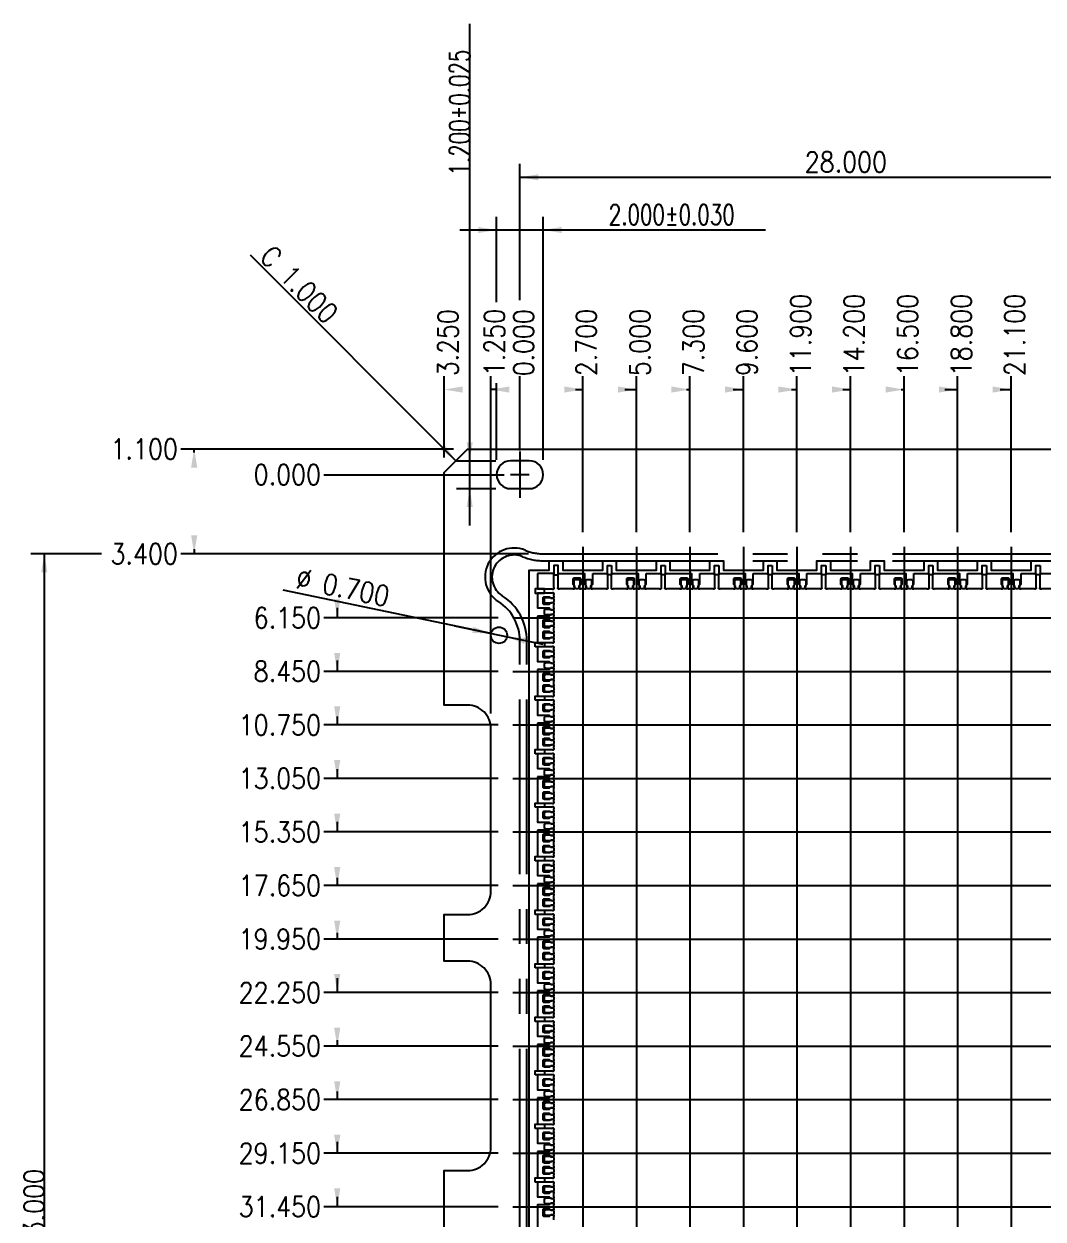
# Model space of a CAD drawing. Header units: millimetres. Extents: x 333 to 425, y 98 to 205.
# Drawn here: x 333.2 to 376.9, y 150.8 to 202.1 of the extents above; entities that cross this region are included whole.
import ezdxf

# ---------------------------------------------------------------- set-up
doc = ezdxf.new("R2010")
doc.units = ezdxf.units.MM
doc.linetypes.add('CENTER', pattern=[12, 7.5, -1.5, 1.5, -1.5])
doc.linetypes.add('PHANTOM', pattern=[15, 7.5, -1.5, 1.5, -1.5, 1.5, -1.5])
doc.layers.add('2', color=7, linetype='Continuous')
doc.layers.add('2D', color=4, linetype='Continuous')
doc.styles.get("Standard").update_dxf_attribs({"font": 'ROMANS', "bigfont": 'EXTFONT2'})

msp = doc.modelspace()

# ---------------------------------------------------------------- linework, layer by layer
at = {"layer": '2', "linetype": 'Continuous'}
for points in [[(351.212, 142.858), (351.212, 152.858), (352.212, 152.858, 0.414214), (353.212, 153.858), (353.212, 160.858, 0.414214), (352.212, 161.858), (351.212, 161.858), (351.212, 163.858), (352.212, 163.858, 0.414214), (353.212, 164.858), (353.212, 171.858, 0.414214), (352.212, 172.858), (351.212, 172.858), (351.212, 182.858), (352.212, 183.858), (415.115, 183.858)], [(355.922, 150.743), (355.922, 150.872, 0.671801), (355.887, 150.958), (355.787, 150.958), (355.712, 150.883), (355.512, 150.883, -0.414214), (355.462, 150.933), (355.462, 151.183, -0.414214), (355.512, 151.233), (355.712, 151.233), (355.787, 151.158), (355.887, 151.158, 0.671801), (355.922, 151.243), (355.922, 151.372, 0.671801), (355.887, 151.458), (355.787, 151.458), (355.712, 151.383), (355.512, 151.383), (355.212, 151.383), (355.212, 150.248)]]:
    msp.add_lwpolyline(points, format="xyb", dxfattribs=at)
for points in [[(355.212, 178.508), (355.212, 177.848), (355.851, 177.848, 1.010051), (355.922, 177.918), (355.922, 178.508)], [(357.237, 178.258), (357.237, 178.058), (357.312, 177.983), (357.312, 177.883, -0.671801), (357.226, 177.848), (357.097, 177.848, -0.671801), (357.012, 177.883), (357.012, 177.983), (357.087, 178.058), (357.087, 178.258, 0.414214), (357.037, 178.308), (356.787, 178.308, 0.414214), (356.737, 178.258), (356.737, 178.058), (356.812, 177.983), (356.812, 177.883, -0.671801), (356.726, 177.848), (356.172, 177.848, -1.010051), (356.102, 177.918), (356.102, 178.508), (357.237, 178.508)], [(357.587, 178.508), (358.222, 178.508), (358.222, 177.918, -1.010051), (358.151, 177.848), (357.597, 177.848, -0.671801), (357.512, 177.883), (357.512, 177.983), (357.587, 178.058), (357.587, 178.258)], [(359.537, 178.258), (359.537, 178.058), (359.612, 177.983), (359.612, 177.883, -0.671801), (359.526, 177.848), (359.397, 177.848, -0.671801), (359.312, 177.883), (359.312, 177.983), (359.387, 178.058), (359.387, 178.258, 0.414214), (359.337, 178.308), (359.087, 178.308, 0.414214), (359.037, 178.258), (359.037, 178.058), (359.112, 177.983), (359.112, 177.883, -0.671801), (359.026, 177.848), (358.472, 177.848, -1.010051), (358.402, 177.918), (358.402, 178.508), (359.537, 178.508)], [(359.887, 178.508), (360.522, 178.508), (360.522, 177.918, -1.010051), (360.451, 177.848), (359.897, 177.848, -0.671801), (359.812, 177.883), (359.812, 177.983), (359.887, 178.058), (359.887, 178.258)], [(361.837, 178.258), (361.837, 178.058), (361.912, 177.983), (361.912, 177.883, -0.671801), (361.826, 177.848), (361.697, 177.848, -0.671801), (361.612, 177.883), (361.612, 177.983), (361.687, 178.058), (361.687, 178.258, 0.414214), (361.637, 178.308), (361.387, 178.308, 0.414214), (361.337, 178.258), (361.337, 178.058), (361.412, 177.983), (361.412, 177.883, -0.671801), (361.326, 177.848), (360.772, 177.848, -1.010051), (360.702, 177.918), (360.702, 178.508), (361.837, 178.508)], [(362.187, 178.508), (362.822, 178.508), (362.822, 177.918, -1.010051), (362.751, 177.848), (362.197, 177.848, -0.671801), (362.112, 177.883), (362.112, 177.983), (362.187, 178.058), (362.187, 178.258)], [(364.137, 178.258), (364.137, 178.058), (364.212, 177.983), (364.212, 177.883, -0.671801), (364.126, 177.848), (363.997, 177.848, -0.671801), (363.912, 177.883), (363.912, 177.983), (363.987, 178.058), (363.987, 178.258, 0.414214), (363.937, 178.308), (363.687, 178.308, 0.414214), (363.637, 178.258), (363.637, 178.058), (363.712, 177.983), (363.712, 177.883, -0.671801), (363.626, 177.848), (363.072, 177.848, -1.010051), (363.002, 177.918), (363.002, 178.508), (364.137, 178.508)], [(364.487, 178.508), (365.122, 178.508), (365.122, 177.918, -1.010051), (365.051, 177.848), (364.497, 177.848, -0.671801), (364.412, 177.883), (364.412, 177.983), (364.487, 178.058), (364.487, 178.258)], [(366.437, 178.258), (366.437, 178.058), (366.512, 177.983), (366.512, 177.883, -0.671801), (366.426, 177.848), (366.297, 177.848, -0.671801), (366.212, 177.883), (366.212, 177.983), (366.287, 178.058), (366.287, 178.258, 0.414214), (366.237, 178.308), (365.987, 178.308, 0.414214), (365.937, 178.258), (365.937, 178.058), (366.012, 177.983), (366.012, 177.883, -0.671801), (365.926, 177.848), (365.372, 177.848, -1.010051), (365.302, 177.918), (365.302, 178.508), (366.437, 178.508)], [(366.787, 178.508), (367.422, 178.508), (367.422, 177.918, -1.010051), (367.351, 177.848), (366.797, 177.848, -0.671801), (366.712, 177.883), (366.712, 177.983), (366.787, 178.058), (366.787, 178.258)], [(368.737, 178.258), (368.737, 178.058), (368.812, 177.983), (368.812, 177.883, -0.671801), (368.726, 177.848), (368.597, 177.848, -0.671801), (368.512, 177.883), (368.512, 177.983), (368.587, 178.058), (368.587, 178.258, 0.414214), (368.537, 178.308), (368.287, 178.308, 0.414214), (368.237, 178.258), (368.237, 178.058), (368.312, 177.983), (368.312, 177.883, -0.671801), (368.226, 177.848), (367.672, 177.848, -1.010051), (367.602, 177.918), (367.602, 178.508), (368.737, 178.508)], [(369.087, 178.508), (369.722, 178.508), (369.722, 177.918, -1.010051), (369.651, 177.848), (369.097, 177.848, -0.671801), (369.012, 177.883), (369.012, 177.983), (369.087, 178.058), (369.087, 178.258)], [(371.037, 178.258), (371.037, 178.058), (371.112, 177.983), (371.112, 177.883, -0.671801), (371.026, 177.848), (370.897, 177.848, -0.671801), (370.812, 177.883), (370.812, 177.983), (370.887, 178.058), (370.887, 178.258, 0.414214), (370.837, 178.308), (370.587, 178.308, 0.414214), (370.537, 178.258), (370.537, 178.058), (370.612, 177.983), (370.612, 177.883, -0.671801), (370.526, 177.848), (369.972, 177.848, -1.010051), (369.902, 177.918), (369.902, 178.508), (371.037, 178.508)], [(371.387, 178.508), (372.022, 178.508), (372.022, 177.918, -1.010051), (371.951, 177.848), (371.397, 177.848, -0.671801), (371.312, 177.883), (371.312, 177.983), (371.387, 178.058), (371.387, 178.258)], [(373.337, 178.258), (373.337, 178.058), (373.412, 177.983), (373.412, 177.883, -0.671801), (373.326, 177.848), (373.197, 177.848, -0.671801), (373.112, 177.883), (373.112, 177.983), (373.187, 178.058), (373.187, 178.258, 0.414214), (373.137, 178.308), (372.887, 178.308, 0.414214), (372.837, 178.258), (372.837, 178.058), (372.912, 177.983), (372.912, 177.883, -0.671801), (372.826, 177.848), (372.272, 177.848, -1.010051), (372.202, 177.918), (372.202, 178.508), (373.337, 178.508)], [(373.687, 178.508), (374.322, 178.508), (374.322, 177.918, -1.010051), (374.251, 177.848), (373.697, 177.848, -0.671801), (373.612, 177.883), (373.612, 177.983), (373.687, 178.058), (373.687, 178.258)], [(375.637, 178.258), (375.637, 178.058), (375.712, 177.983), (375.712, 177.883, -0.671801), (375.626, 177.848), (375.497, 177.848, -0.671801), (375.412, 177.883), (375.412, 177.983), (375.487, 178.058), (375.487, 178.258, 0.414214), (375.437, 178.308), (375.187, 178.308, 0.414214), (375.137, 178.258), (375.137, 178.058), (375.212, 177.983), (375.212, 177.883, -0.671801), (375.126, 177.848), (374.572, 177.848, -1.010051), (374.502, 177.918), (374.502, 178.508), (375.637, 178.508)], [(375.987, 178.508), (376.622, 178.508), (376.622, 177.918, -1.010051), (376.551, 177.848), (375.997, 177.848, -0.671801), (375.912, 177.883), (375.912, 177.983), (375.987, 178.058), (375.987, 178.258)], [(377.937, 178.258), (377.937, 178.058), (378.012, 177.983), (378.012, 177.883, -0.671801), (377.926, 177.848), (377.797, 177.848, -0.671801), (377.712, 177.883), (377.712, 177.983), (377.787, 178.058), (377.787, 178.258, 0.414214), (377.737, 178.308), (377.487, 178.308, 0.414214), (377.437, 178.258), (377.437, 178.058), (377.512, 177.983), (377.512, 177.883, -0.671801), (377.426, 177.848), (376.872, 177.848, -1.010051), (376.802, 177.918), (376.802, 178.508), (377.937, 178.508)], [(355.512, 177.033), (355.712, 177.033), (355.787, 176.958), (355.887, 176.958, 0.671801), (355.922, 177.043), (355.922, 177.172, 0.671801), (355.887, 177.258), (355.787, 177.258), (355.712, 177.183), (355.512, 177.183, -0.414214), (355.462, 177.233), (355.462, 177.458, -0.414214), (355.512, 177.508), (355.737, 177.508), (355.787, 177.458), (355.887, 177.458, 0.671801), (355.922, 177.543), (355.922, 177.597, 1.010051), (355.851, 177.668), (355.212, 177.668), (355.212, 177.033)], [(355.212, 176.683), (355.212, 175.548), (355.851, 175.548, 1.010051), (355.922, 175.618), (355.922, 175.672, 0.671801), (355.887, 175.758), (355.787, 175.758), (355.737, 175.708), (355.512, 175.708, -0.414214), (355.462, 175.758), (355.462, 175.983, -0.414214), (355.512, 176.033), (355.712, 176.033), (355.787, 175.958), (355.887, 175.958, 0.671801), (355.922, 176.043), (355.922, 176.172, 0.671801), (355.887, 176.258), (355.787, 176.258), (355.712, 176.183), (355.512, 176.183, -0.414214), (355.462, 176.233), (355.462, 176.483, -0.414214), (355.512, 176.533), (355.712, 176.533), (355.787, 176.458), (355.887, 176.458, 0.671801), (355.922, 176.543), (355.922, 176.672, 0.671801), (355.887, 176.758), (355.787, 176.758), (355.712, 176.683), (355.512, 176.683)], [(355.512, 174.733), (355.712, 174.733), (355.787, 174.658), (355.887, 174.658, 0.671801), (355.922, 174.743), (355.922, 174.872, 0.671801), (355.887, 174.958), (355.787, 174.958), (355.712, 174.883), (355.512, 174.883, -0.414214), (355.462, 174.933), (355.462, 175.158, -0.414214), (355.512, 175.208), (355.737, 175.208), (355.787, 175.158), (355.887, 175.158, 0.671801), (355.922, 175.243), (355.922, 175.297, 1.010051), (355.851, 175.368), (355.212, 175.368), (355.212, 174.733)], [(355.212, 174.383), (355.212, 173.248), (355.851, 173.248, 1.010051), (355.922, 173.318), (355.922, 173.372, 0.671801), (355.887, 173.458), (355.787, 173.458), (355.737, 173.408), (355.512, 173.408, -0.414214), (355.462, 173.458), (355.462, 173.683, -0.414214), (355.512, 173.733), (355.712, 173.733), (355.787, 173.658), (355.887, 173.658, 0.671801), (355.922, 173.743), (355.922, 173.872, 0.671801), (355.887, 173.958), (355.787, 173.958), (355.712, 173.883), (355.512, 173.883, -0.414214), (355.462, 173.933), (355.462, 174.183, -0.414214), (355.512, 174.233), (355.712, 174.233), (355.787, 174.158), (355.887, 174.158, 0.671801), (355.922, 174.243), (355.922, 174.372, 0.671801), (355.887, 174.458), (355.787, 174.458), (355.712, 174.383), (355.512, 174.383)], [(355.512, 172.433), (355.712, 172.433), (355.787, 172.358), (355.887, 172.358, 0.671801), (355.922, 172.443), (355.922, 172.572, 0.671801), (355.887, 172.658), (355.787, 172.658), (355.712, 172.583), (355.512, 172.583, -0.414214), (355.462, 172.633), (355.462, 172.858, -0.414214), (355.512, 172.908), (355.737, 172.908), (355.787, 172.858), (355.887, 172.858, 0.671801), (355.922, 172.943), (355.922, 172.997, 1.010051), (355.851, 173.068), (355.212, 173.068), (355.212, 172.433)], [(355.212, 172.083), (355.212, 170.948), (355.851, 170.948, 1.010051), (355.922, 171.018), (355.922, 171.072, 0.671801), (355.887, 171.158), (355.787, 171.158), (355.737, 171.108), (355.512, 171.108, -0.414214), (355.462, 171.158), (355.462, 171.383, -0.414214), (355.512, 171.433), (355.712, 171.433), (355.787, 171.358), (355.887, 171.358, 0.671801), (355.922, 171.443), (355.922, 171.572, 0.671801), (355.887, 171.658), (355.787, 171.658), (355.712, 171.583), (355.512, 171.583, -0.414214), (355.462, 171.633), (355.462, 171.883, -0.414214), (355.512, 171.933), (355.712, 171.933), (355.787, 171.858), (355.887, 171.858, 0.671801), (355.922, 171.943), (355.922, 172.072, 0.671801), (355.887, 172.158), (355.787, 172.158), (355.712, 172.083), (355.512, 172.083)], [(355.512, 170.133), (355.712, 170.133), (355.787, 170.058), (355.887, 170.058, 0.671801), (355.922, 170.143), (355.922, 170.272, 0.671801), (355.887, 170.358), (355.787, 170.358), (355.712, 170.283), (355.512, 170.283, -0.414214), (355.462, 170.333), (355.462, 170.558, -0.414214), (355.512, 170.608), (355.737, 170.608), (355.787, 170.558), (355.887, 170.558, 0.671801), (355.922, 170.643), (355.922, 170.697, 1.010051), (355.851, 170.768), (355.212, 170.768), (355.212, 170.133)], [(355.212, 169.783), (355.212, 168.648), (355.851, 168.648, 1.010051), (355.922, 168.718), (355.922, 168.772, 0.671801), (355.887, 168.858), (355.787, 168.858), (355.737, 168.808), (355.512, 168.808, -0.414214), (355.462, 168.858), (355.462, 169.083, -0.414214), (355.512, 169.133), (355.712, 169.133), (355.787, 169.058), (355.887, 169.058, 0.671801), (355.922, 169.143), (355.922, 169.272, 0.671801), (355.887, 169.358), (355.787, 169.358), (355.712, 169.283), (355.512, 169.283, -0.414214), (355.462, 169.333), (355.462, 169.583, -0.414214), (355.512, 169.633), (355.712, 169.633), (355.787, 169.558), (355.887, 169.558, 0.671801), (355.922, 169.643), (355.922, 169.772, 0.671801), (355.887, 169.858), (355.787, 169.858), (355.712, 169.783), (355.512, 169.783)], [(355.512, 167.833), (355.712, 167.833), (355.787, 167.758), (355.887, 167.758, 0.671801), (355.922, 167.843), (355.922, 167.972, 0.671801), (355.887, 168.058), (355.787, 168.058), (355.712, 167.983), (355.512, 167.983, -0.414214), (355.462, 168.033), (355.462, 168.258, -0.414214), (355.512, 168.308), (355.737, 168.308), (355.787, 168.258), (355.887, 168.258, 0.671801), (355.922, 168.343), (355.922, 168.397, 1.010051), (355.851, 168.468), (355.212, 168.468), (355.212, 167.833)], [(355.212, 167.483), (355.212, 166.348), (355.851, 166.348, 1.010051), (355.922, 166.418), (355.922, 166.472, 0.671801), (355.887, 166.558), (355.787, 166.558), (355.737, 166.508), (355.512, 166.508, -0.414214), (355.462, 166.558), (355.462, 166.783, -0.414214), (355.512, 166.833), (355.712, 166.833), (355.787, 166.758), (355.887, 166.758, 0.671801), (355.922, 166.843), (355.922, 166.972, 0.671801), (355.887, 167.058), (355.787, 167.058), (355.712, 166.983), (355.512, 166.983, -0.414214), (355.462, 167.033), (355.462, 167.283, -0.414214), (355.512, 167.333), (355.712, 167.333), (355.787, 167.258), (355.887, 167.258, 0.671801), (355.922, 167.343), (355.922, 167.472, 0.671801), (355.887, 167.558), (355.787, 167.558), (355.712, 167.483), (355.512, 167.483)], [(355.512, 165.533), (355.712, 165.533), (355.787, 165.458), (355.887, 165.458, 0.671801), (355.922, 165.543), (355.922, 165.672, 0.671801), (355.887, 165.758), (355.787, 165.758), (355.712, 165.683), (355.512, 165.683, -0.414214), (355.462, 165.733), (355.462, 165.958, -0.414214), (355.512, 166.008), (355.737, 166.008), (355.787, 165.958), (355.887, 165.958, 0.671801), (355.922, 166.043), (355.922, 166.097, 1.010051), (355.851, 166.168), (355.212, 166.168), (355.212, 165.533)], [(355.212, 165.183), (355.212, 164.048), (355.851, 164.048, 1.010051), (355.922, 164.118), (355.922, 164.172, 0.671801), (355.887, 164.258), (355.787, 164.258), (355.737, 164.208), (355.512, 164.208, -0.414214), (355.462, 164.258), (355.462, 164.483, -0.414214), (355.512, 164.533), (355.712, 164.533), (355.787, 164.458), (355.887, 164.458, 0.671801), (355.922, 164.543), (355.922, 164.672, 0.671801), (355.887, 164.758), (355.787, 164.758), (355.712, 164.683), (355.512, 164.683, -0.414214), (355.462, 164.733), (355.462, 164.983, -0.414214), (355.512, 165.033), (355.712, 165.033), (355.787, 164.958), (355.887, 164.958, 0.671801), (355.922, 165.043), (355.922, 165.172, 0.671801), (355.887, 165.258), (355.787, 165.258), (355.712, 165.183), (355.512, 165.183)], [(355.512, 163.233), (355.712, 163.233), (355.787, 163.158), (355.887, 163.158, 0.671801), (355.922, 163.243), (355.922, 163.372, 0.671801), (355.887, 163.458), (355.787, 163.458), (355.712, 163.383), (355.512, 163.383, -0.414214), (355.462, 163.433), (355.462, 163.658, -0.414214), (355.512, 163.708), (355.737, 163.708), (355.787, 163.658), (355.887, 163.658, 0.671801), (355.922, 163.743), (355.922, 163.797, 1.010051), (355.851, 163.868), (355.212, 163.868), (355.212, 163.233)], [(355.212, 162.883), (355.212, 161.748), (355.851, 161.748, 1.010051), (355.922, 161.818), (355.922, 161.872, 0.671801), (355.887, 161.958), (355.787, 161.958), (355.737, 161.908), (355.512, 161.908, -0.414214), (355.462, 161.958), (355.462, 162.183, -0.414214), (355.512, 162.233), (355.712, 162.233), (355.787, 162.158), (355.887, 162.158, 0.671801), (355.922, 162.243), (355.922, 162.372, 0.671801), (355.887, 162.458), (355.787, 162.458), (355.712, 162.383), (355.512, 162.383, -0.414214), (355.462, 162.433), (355.462, 162.683, -0.414214), (355.512, 162.733), (355.712, 162.733), (355.787, 162.658), (355.887, 162.658, 0.671801), (355.922, 162.743), (355.922, 162.872, 0.671801), (355.887, 162.958), (355.787, 162.958), (355.712, 162.883), (355.512, 162.883)], [(355.512, 160.933), (355.712, 160.933), (355.787, 160.858), (355.887, 160.858, 0.671801), (355.922, 160.943), (355.922, 161.072, 0.671801), (355.887, 161.158), (355.787, 161.158), (355.712, 161.083), (355.512, 161.083, -0.414214), (355.462, 161.133), (355.462, 161.358, -0.414214), (355.512, 161.408), (355.737, 161.408), (355.787, 161.358), (355.887, 161.358, 0.671801), (355.922, 161.443), (355.922, 161.497, 1.010051), (355.851, 161.568), (355.212, 161.568), (355.212, 160.933)], [(355.212, 160.583), (355.212, 159.448), (355.851, 159.448, 1.010051), (355.922, 159.518), (355.922, 159.572, 0.671801), (355.887, 159.658), (355.787, 159.658), (355.737, 159.608), (355.512, 159.608, -0.414214), (355.462, 159.658), (355.462, 159.883, -0.414214), (355.512, 159.933), (355.712, 159.933), (355.787, 159.858), (355.887, 159.858, 0.671801), (355.922, 159.943), (355.922, 160.072, 0.671801), (355.887, 160.158), (355.787, 160.158), (355.712, 160.083), (355.512, 160.083, -0.414214), (355.462, 160.133), (355.462, 160.383, -0.414214), (355.512, 160.433), (355.712, 160.433), (355.787, 160.358), (355.887, 160.358, 0.671801), (355.922, 160.443), (355.922, 160.572, 0.671801), (355.887, 160.658), (355.787, 160.658), (355.712, 160.583), (355.512, 160.583)], [(355.512, 158.633), (355.712, 158.633), (355.787, 158.558), (355.887, 158.558, 0.671801), (355.922, 158.643), (355.922, 158.772, 0.671801), (355.887, 158.858), (355.787, 158.858), (355.712, 158.783), (355.512, 158.783, -0.414214), (355.462, 158.833), (355.462, 159.058, -0.414214), (355.512, 159.108), (355.737, 159.108), (355.787, 159.058), (355.887, 159.058, 0.671801), (355.922, 159.143), (355.922, 159.197, 1.010051), (355.851, 159.268), (355.212, 159.268), (355.212, 158.633)], [(355.212, 158.283), (355.212, 157.148), (355.851, 157.148, 1.010051), (355.922, 157.218), (355.922, 157.272, 0.671801), (355.887, 157.358), (355.787, 157.358), (355.737, 157.308), (355.512, 157.308, -0.414214), (355.462, 157.358), (355.462, 157.583, -0.414214), (355.512, 157.633), (355.712, 157.633), (355.787, 157.558), (355.887, 157.558, 0.671801), (355.922, 157.643), (355.922, 157.772, 0.671801), (355.887, 157.858), (355.787, 157.858), (355.712, 157.783), (355.512, 157.783, -0.414214), (355.462, 157.833), (355.462, 158.083, -0.414214), (355.512, 158.133), (355.712, 158.133), (355.787, 158.058), (355.887, 158.058, 0.671801), (355.922, 158.143), (355.922, 158.272, 0.671801), (355.887, 158.358), (355.787, 158.358), (355.712, 158.283), (355.512, 158.283)], [(355.512, 156.333), (355.712, 156.333), (355.787, 156.258), (355.887, 156.258, 0.671801), (355.922, 156.343), (355.922, 156.472, 0.671801), (355.887, 156.558), (355.787, 156.558), (355.712, 156.483), (355.512, 156.483, -0.414214), (355.462, 156.533), (355.462, 156.758, -0.414214), (355.512, 156.808), (355.737, 156.808), (355.787, 156.758), (355.887, 156.758, 0.671801), (355.922, 156.843), (355.922, 156.897, 1.010051), (355.851, 156.968), (355.212, 156.968), (355.212, 156.333)], [(355.212, 155.983), (355.212, 154.848), (355.851, 154.848, 1.010051), (355.922, 154.918), (355.922, 154.972, 0.671801), (355.887, 155.058), (355.787, 155.058), (355.737, 155.008), (355.512, 155.008, -0.414214), (355.462, 155.058), (355.462, 155.283, -0.414214), (355.512, 155.333), (355.712, 155.333), (355.787, 155.258), (355.887, 155.258, 0.671801), (355.922, 155.343), (355.922, 155.472, 0.671801), (355.887, 155.558), (355.787, 155.558), (355.712, 155.483), (355.512, 155.483, -0.414214), (355.462, 155.533), (355.462, 155.783, -0.414214), (355.512, 155.833), (355.712, 155.833), (355.787, 155.758), (355.887, 155.758, 0.671801), (355.922, 155.843), (355.922, 155.972, 0.671801), (355.887, 156.058), (355.787, 156.058), (355.712, 155.983), (355.512, 155.983)], [(355.512, 154.033), (355.712, 154.033), (355.787, 153.958), (355.887, 153.958, 0.671801), (355.922, 154.043), (355.922, 154.172, 0.671801), (355.887, 154.258), (355.787, 154.258), (355.712, 154.183), (355.512, 154.183, -0.414214), (355.462, 154.233), (355.462, 154.458, -0.414214), (355.512, 154.508), (355.737, 154.508), (355.787, 154.458), (355.887, 154.458, 0.671801), (355.922, 154.543), (355.922, 154.597, 1.010051), (355.851, 154.668), (355.212, 154.668), (355.212, 154.033)], [(355.212, 153.683), (355.212, 152.548), (355.851, 152.548, 1.010051), (355.922, 152.618), (355.922, 152.672, 0.671801), (355.887, 152.758), (355.787, 152.758), (355.737, 152.708), (355.512, 152.708, -0.414214), (355.462, 152.758), (355.462, 152.983, -0.414214), (355.512, 153.033), (355.712, 153.033), (355.787, 152.958), (355.887, 152.958, 0.671801), (355.922, 153.043), (355.922, 153.172, 0.671801), (355.887, 153.258), (355.787, 153.258), (355.712, 153.183), (355.512, 153.183, -0.414214), (355.462, 153.233), (355.462, 153.483, -0.414214), (355.512, 153.533), (355.712, 153.533), (355.787, 153.458), (355.887, 153.458, 0.671801), (355.922, 153.543), (355.922, 153.672, 0.671801), (355.887, 153.758), (355.787, 153.758), (355.712, 153.683), (355.512, 153.683)], [(355.512, 151.733), (355.712, 151.733), (355.787, 151.658), (355.887, 151.658, 0.671801), (355.922, 151.743), (355.922, 151.872, 0.671801), (355.887, 151.958), (355.787, 151.958), (355.712, 151.883), (355.512, 151.883, -0.414214), (355.462, 151.933), (355.462, 152.158, -0.414214), (355.512, 152.208), (355.737, 152.208), (355.787, 152.158), (355.887, 152.158, 0.671801), (355.922, 152.243), (355.922, 152.297, 1.010051), (355.851, 152.368), (355.212, 152.368), (355.212, 151.733)]]:
    msp.add_lwpolyline(points, format="xyb", close=True, dxfattribs=at)
msp.add_circle((353.562, 175.858), 0.35, dxfattribs=at)
at = {"layer": '2D', "color": 7, "linetype": 'Continuous'}
for p, q in [((352.304, 183.358), (352.304, 202.125)), ((354.462, 190.261), (354.462, 196.107)), ((354.462, 195.536), (382.462, 195.536)), ((353.462, 190.173), (353.462, 193.842)), ((355.462, 183.393), (355.462, 193.842)), ((351.874, 193.271), (357.049, 193.271)), ((355.462, 193.271), (365.009, 193.271)), ((351.712, 183.358), (342.885, 192.184)), ((351.212, 183.493), (351.212, 186.988)), ((353.212, 172.493), (353.212, 186.988)), ((354.462, 183.793), (354.462, 186.988)), ((357.162, 180.293), (357.162, 186.988)), ((359.462, 180.293), (359.462, 186.988)), ((361.762, 180.293), (361.762, 186.988)), ((364.062, 180.293), (364.062, 186.988)), ((366.362, 180.293), (366.362, 186.988)), ((368.662, 180.293), (368.662, 186.988)), ((370.962, 180.293), (370.962, 186.988)), ((373.262, 180.293), (373.262, 186.988)), ((375.562, 180.293), (375.562, 186.988)), ((351.217, 186.416), (351.212, 186.416)), ((353.441, 186.416), (353.212, 186.416)), ((353.462, 183.393), (353.462, 186.696)), ((354.462, 183.793), (354.462, 186.696)), ((354.462, 186.416), (354.462, 186.416)), ((356.848, 186.416), (357.162, 186.416)), ((358.967, 186.416), (359.462, 186.416)), ((361.61, 186.416), (361.762, 186.416)), ((363.617, 186.416), (364.062, 186.416)), ((366.127, 186.416), (366.362, 186.416)), ((368.335, 186.416), (368.662, 186.416)), ((370.844, 186.416), (370.962, 186.416)), ((372.718, 186.416), (373.262, 186.416)), ((375.093, 186.416), (375.562, 186.416)), ((352.304, 180.57), (352.304, 184.945)), ((351.609, 183.858), (339.896, 183.858)), ((340.468, 183.714), (340.468, 183.858)), ((354.862, 183.358), (354.062, 183.358)), ((346.613, 182.758), (346.613, 182.758)), ((354.062, 182.158), (354.862, 182.158)), ((336.48, 179.358), (333.457, 179.358)), ((334.029, 179.358), (334.029, 116.358)), ((354.827, 179.358), (339.896, 179.358)), ((354.827, 179.358), (340.063, 179.358)), ((340.468, 179.551), (340.468, 179.358)), ((353.219, 175.929), (344.293, 177.793)), ((346.613, 177.032), (346.613, 176.608)), ((353.527, 176.608), (346.041, 176.608)), ((355.458, 175.462), (351.665, 176.254)), ((346.613, 174.774), (346.613, 174.308)), ((353.527, 174.308), (346.041, 174.308)), ((346.613, 172.365), (346.613, 172.008)), ((353.527, 172.008), (346.041, 172.008)), ((346.613, 170.106), (346.613, 169.708)), ((353.527, 169.708), (346.041, 169.708)), ((353.527, 167.408), (346.041, 167.408)), ((346.613, 167.848), (346.613, 167.408)), ((346.613, 165.439), (346.613, 165.108)), ((353.527, 165.108), (346.041, 165.108)), ((353.527, 162.808), (346.041, 162.808)), ((346.613, 163.08), (346.613, 162.808)), ((346.613, 161.123), (346.613, 160.508)), ((353.527, 160.508), (346.041, 160.508)), ((353.527, 158.208), (346.041, 158.208)), ((346.613, 158.463), (346.613, 158.208)), ((346.613, 156.255), (346.613, 155.908)), ((353.527, 155.908), (346.041, 155.908)), ((346.613, 154.097), (346.613, 153.608)), ((353.527, 153.608), (346.041, 153.608)), ((346.613, 151.738), (346.613, 151.308)), ((353.527, 151.308), (346.041, 151.308))]:
    msp.add_line(p, q, dxfattribs=at)
at = {"layer": '2D', "color": 7}
for p, q in [((351.733, 183.358), (353.427, 183.358)), ((346.041, 182.758), (353.783, 182.758)), ((351.733, 182.158), (353.427, 182.158))]:
    msp.add_line(p, q, dxfattribs=at)
at = {"layer": '2D', "linetype": 'CENTER'}
msp.add_line((354.462, 183.758), (354.462, 181.758), dxfattribs=at)
at = {"layer": '2D'}
for p, q in [((354.862, 182.758), (354.062, 182.758)), ((357.162, 179.658), (357.162, 116.058)), ((359.462, 179.658), (359.462, 116.058)), ((361.762, 179.658), (361.762, 116.058)), ((364.062, 179.658), (364.062, 116.058)), ((366.362, 179.658), (366.362, 116.058)), ((368.662, 179.658), (368.662, 116.058)), ((370.962, 179.658), (370.962, 116.058)), ((373.262, 179.658), (373.262, 116.058)), ((375.562, 179.658), (375.562, 116.058)), ((354.162, 176.608), (410.762, 176.608)), ((354.162, 174.308), (410.762, 174.308)), ((354.162, 172.008), (410.762, 172.008)), ((354.162, 169.708), (410.762, 169.708)), ((354.162, 167.408), (410.762, 167.408)), ((354.162, 165.108), (410.762, 165.108)), ((354.162, 162.808), (410.762, 162.808)), ((354.162, 160.508), (410.762, 160.508)), ((354.162, 158.208), (410.762, 158.208)), ((354.162, 155.908), (410.762, 155.908)), ((354.162, 153.608), (410.762, 153.608)), ((354.162, 151.308), (410.762, 151.308))]:
    msp.add_line(p, q, dxfattribs=at)
at = {"layer": '2D', "color": 3, "linetype": 'PHANTOM'}
for points in [[(354.462, 145.119, 0.255924), (353.538, 146.804, -0.547723), (353.538, 148.911, 0.255924), (354.462, 150.596), (354.462, 175.619, 0.255924), (353.538, 177.304, -0.916659), (354.692, 179.511, 0.09902), (355.462, 179.358), (409.462, 179.358, 0.09902), (410.231, 179.511, -0.916659), (411.385, 177.304, 0.255924), (410.462, 175.619), (410.462, 150.596, 0.255924), (411.385, 148.911, -0.547723), (411.385, 146.804, 0.255924), (410.462, 145.119), (410.462, 120.096, 0.255924), (411.385, 118.411, -0.916659), (410.231, 116.204, 0.09902), (409.462, 116.358), (355.462, 116.358, 0.09902), (354.692, 116.204, -0.916659), (353.538, 118.411, 0.255924), (354.462, 120.096)], [(354.762, 145.119, 0.255924), (353.7, 147.057, -0.547723), (353.7, 148.658, 0.255924), (354.762, 150.596), (354.762, 175.619, 0.255924), (353.7, 177.557, -0.916659), (354.577, 179.235, 0.09902), (355.462, 179.058), (409.462, 179.058, 0.09902), (410.346, 179.235, -0.916659), (411.223, 177.557, 0.255924), (410.162, 175.619), (410.162, 150.596, 0.255924), (411.223, 148.658, -0.547723), (411.223, 147.057, 0.255924), (410.162, 145.119), (410.162, 120.096, 0.255924), (411.223, 118.158, -0.916659), (410.346, 116.481, 0.09902), (409.462, 116.658), (355.462, 116.658, 0.09902), (354.577, 116.481, -0.916659), (353.7, 118.158, 0.255924), (354.762, 120.096)]]:
    msp.add_lwpolyline(points, format="xyb", close=True, dxfattribs=at)
at = {"layer": '2D', "linetype": 'Continuous'}
msp.add_lwpolyline([(354.862, 150.158), (354.862, 152.458), (354.862, 154.758), (354.862, 157.058), (354.862, 159.358), (354.862, 161.658), (354.862, 163.958), (354.862, 166.258), (354.862, 168.558), (354.862, 170.858), (354.862, 173.158), (354.862, 175.458), (354.862, 177.758), (354.862, 178.658), (355.722, 178.658), (355.722, 179.058), (356.012, 179.058), (356.302, 179.058), (356.302, 178.658), (358.022, 178.658), (358.022, 179.058), (358.312, 179.058), (358.602, 179.058), (358.602, 178.658), (360.322, 178.658), (360.322, 179.058), (360.612, 179.058), (360.902, 179.058), (360.902, 178.658), (362.622, 178.658), (362.622, 179.058), (362.912, 179.058), (363.202, 179.058), (363.202, 178.658), (364.922, 178.658), (364.922, 179.058), (365.212, 179.058), (365.502, 179.058), (365.502, 178.658), (367.222, 178.658), (367.222, 179.058), (367.512, 179.058), (367.802, 179.058), (367.802, 178.658), (369.522, 178.658), (369.522, 179.058), (369.812, 179.058), (370.102, 179.058), (370.102, 178.658), (371.822, 178.658), (371.822, 179.058), (372.112, 179.058), (372.402, 179.058), (372.402, 178.658), (374.122, 178.658), (374.122, 179.058), (374.412, 179.058), (374.702, 179.058), (374.702, 178.658), (376.422, 178.658), (376.422, 179.058), (376.712, 179.058), (377.002, 179.058)], dxfattribs=at)
for points in [[(356.012, 178.858), (355.922, 178.858), (355.922, 178.458), (356.012, 178.458), (356.102, 178.458), (356.102, 178.858)], [(358.402, 178.858), (358.402, 178.458), (358.312, 178.458), (358.222, 178.458), (358.222, 178.858), (358.312, 178.858)], [(360.702, 178.858), (360.702, 178.458), (360.612, 178.458), (360.522, 178.458), (360.522, 178.858), (360.612, 178.858)], [(363.002, 178.858), (363.002, 178.458), (362.912, 178.458), (362.822, 178.458), (362.822, 178.858), (362.912, 178.858)], [(365.302, 178.858), (365.302, 178.458), (365.212, 178.458), (365.122, 178.458), (365.122, 178.858), (365.212, 178.858)], [(367.602, 178.858), (367.602, 178.458), (367.512, 178.458), (367.422, 178.458), (367.422, 178.858), (367.512, 178.858)], [(369.902, 178.858), (369.902, 178.458), (369.812, 178.458), (369.722, 178.458), (369.722, 178.858), (369.812, 178.858)], [(372.202, 178.858), (372.202, 178.458), (372.112, 178.458), (372.022, 178.458), (372.022, 178.858), (372.112, 178.858)], [(374.502, 178.858), (374.502, 178.458), (374.412, 178.458), (374.322, 178.458), (374.322, 178.858), (374.412, 178.858)], [(376.802, 178.858), (376.802, 178.458), (376.712, 178.458), (376.622, 178.458), (376.622, 178.858), (376.712, 178.858)], [(355.512, 177.668), (355.512, 177.758), (355.512, 177.848), (355.112, 177.848), (355.112, 177.758), (355.112, 177.668)], [(355.112, 175.368), (355.112, 175.458), (355.112, 175.548), (355.512, 175.548), (355.512, 175.458), (355.512, 175.368)], [(355.112, 173.068), (355.112, 173.158), (355.112, 173.248), (355.512, 173.248), (355.512, 173.158), (355.512, 173.068)], [(355.112, 170.768), (355.112, 170.858), (355.112, 170.948), (355.512, 170.948), (355.512, 170.858), (355.512, 170.768)], [(355.112, 168.468), (355.112, 168.558), (355.112, 168.648), (355.512, 168.648), (355.512, 168.558), (355.512, 168.468)], [(355.112, 166.168), (355.112, 166.258), (355.112, 166.348), (355.512, 166.348), (355.512, 166.258), (355.512, 166.168)], [(355.112, 163.868), (355.112, 163.958), (355.112, 164.048), (355.512, 164.048), (355.512, 163.958), (355.512, 163.868)], [(355.112, 161.568), (355.112, 161.658), (355.112, 161.748), (355.512, 161.748), (355.512, 161.658), (355.512, 161.568)], [(355.112, 159.268), (355.112, 159.358), (355.112, 159.448), (355.512, 159.448), (355.512, 159.358), (355.512, 159.268)], [(355.112, 156.968), (355.112, 157.058), (355.112, 157.148), (355.512, 157.148), (355.512, 157.058), (355.512, 156.968)], [(355.112, 154.668), (355.112, 154.758), (355.112, 154.848), (355.512, 154.848), (355.512, 154.758), (355.512, 154.668)], [(355.112, 152.368), (355.112, 152.458), (355.112, 152.548), (355.512, 152.548), (355.512, 152.458), (355.512, 152.368)]]:
    msp.add_lwpolyline(points, close=True, dxfattribs=at)
for points in [[(357.037, 178.183), (357.037, 178.008), (357.027, 177.983), (357.027, 177.933, -0.414214), (356.952, 177.858), (356.872, 177.858, -0.414214), (356.797, 177.933), (356.797, 177.983), (356.787, 178.008), (356.787, 178.183, -0.414214), (356.862, 178.258), (356.962, 178.258, -0.414214)], [(357.287, 178.183, -0.414214), (357.362, 178.258), (357.462, 178.258, -0.414214), (357.537, 178.183), (357.537, 178.008), (357.527, 177.983), (357.527, 177.933, -0.414214), (357.452, 177.858), (357.372, 177.858, -0.414214), (357.297, 177.933), (357.297, 177.983), (357.287, 178.008)], [(359.337, 178.183), (359.337, 178.008), (359.327, 177.983), (359.327, 177.933, -0.414214), (359.252, 177.858), (359.172, 177.858, -0.414214), (359.097, 177.933), (359.097, 177.983), (359.087, 178.008), (359.087, 178.183, -0.414214), (359.162, 178.258), (359.262, 178.258, -0.414214)], [(359.587, 178.183, -0.414214), (359.662, 178.258), (359.762, 178.258, -0.414214), (359.837, 178.183), (359.837, 178.008), (359.827, 177.983), (359.827, 177.933, -0.414214), (359.752, 177.858), (359.672, 177.858, -0.414214), (359.597, 177.933), (359.597, 177.983), (359.587, 178.008)], [(361.637, 178.183), (361.637, 178.008), (361.627, 177.983), (361.627, 177.933, -0.414214), (361.552, 177.858), (361.472, 177.858, -0.414214), (361.397, 177.933), (361.397, 177.983), (361.387, 178.008), (361.387, 178.183, -0.414214), (361.462, 178.258), (361.562, 178.258, -0.414214)], [(361.887, 178.183, -0.414214), (361.962, 178.258), (362.062, 178.258, -0.414214), (362.137, 178.183), (362.137, 178.008), (362.127, 177.983), (362.127, 177.933, -0.414214), (362.052, 177.858), (361.972, 177.858, -0.414214), (361.897, 177.933), (361.897, 177.983), (361.887, 178.008)], [(363.937, 178.183), (363.937, 178.008), (363.927, 177.983), (363.927, 177.933, -0.414214), (363.852, 177.858), (363.772, 177.858, -0.414214), (363.697, 177.933), (363.697, 177.983), (363.687, 178.008), (363.687, 178.183, -0.414214), (363.762, 178.258), (363.862, 178.258, -0.414214)], [(364.187, 178.183, -0.414214), (364.262, 178.258), (364.362, 178.258, -0.414214), (364.437, 178.183), (364.437, 178.008), (364.427, 177.983), (364.427, 177.933, -0.414214), (364.352, 177.858), (364.272, 177.858, -0.414214), (364.197, 177.933), (364.197, 177.983), (364.187, 178.008)], [(366.237, 178.183), (366.237, 178.008), (366.227, 177.983), (366.227, 177.933, -0.414214), (366.152, 177.858), (366.072, 177.858, -0.414214), (365.997, 177.933), (365.997, 177.983), (365.987, 178.008), (365.987, 178.183, -0.414214), (366.062, 178.258), (366.162, 178.258, -0.414214)], [(366.487, 178.183, -0.414214), (366.562, 178.258), (366.662, 178.258, -0.414214), (366.737, 178.183), (366.737, 178.008), (366.727, 177.983), (366.727, 177.933, -0.414214), (366.652, 177.858), (366.572, 177.858, -0.414214), (366.497, 177.933), (366.497, 177.983), (366.487, 178.008)], [(368.537, 178.183), (368.537, 178.008), (368.527, 177.983), (368.527, 177.933, -0.414214), (368.452, 177.858), (368.372, 177.858, -0.414214), (368.297, 177.933), (368.297, 177.983), (368.287, 178.008), (368.287, 178.183, -0.414214), (368.362, 178.258), (368.462, 178.258, -0.414214)], [(368.787, 178.183, -0.414214), (368.862, 178.258), (368.962, 178.258, -0.414214), (369.037, 178.183), (369.037, 178.008), (369.027, 177.983), (369.027, 177.933, -0.414214), (368.952, 177.858), (368.872, 177.858, -0.414214), (368.797, 177.933), (368.797, 177.983), (368.787, 178.008)], [(370.837, 178.183), (370.837, 178.008), (370.827, 177.983), (370.827, 177.933, -0.414214), (370.752, 177.858), (370.672, 177.858, -0.414214), (370.597, 177.933), (370.597, 177.983), (370.587, 178.008), (370.587, 178.183, -0.414214), (370.662, 178.258), (370.762, 178.258, -0.414214)], [(371.087, 178.183, -0.414214), (371.162, 178.258), (371.262, 178.258, -0.414214), (371.337, 178.183), (371.337, 178.008), (371.327, 177.983), (371.327, 177.933, -0.414214), (371.252, 177.858), (371.172, 177.858, -0.414214), (371.097, 177.933), (371.097, 177.983), (371.087, 178.008)], [(373.137, 178.183), (373.137, 178.008), (373.127, 177.983), (373.127, 177.933, -0.414214), (373.052, 177.858), (372.972, 177.858, -0.414214), (372.897, 177.933), (372.897, 177.983), (372.887, 178.008), (372.887, 178.183, -0.414214), (372.962, 178.258), (373.062, 178.258, -0.414214)], [(373.387, 178.183, -0.414214), (373.462, 178.258), (373.562, 178.258, -0.414214), (373.637, 178.183), (373.637, 178.008), (373.627, 177.983), (373.627, 177.933, -0.414214), (373.552, 177.858), (373.472, 177.858, -0.414214), (373.397, 177.933), (373.397, 177.983), (373.387, 178.008)], [(375.437, 178.183), (375.437, 178.008), (375.427, 177.983), (375.427, 177.933, -0.414214), (375.352, 177.858), (375.272, 177.858, -0.414214), (375.197, 177.933), (375.197, 177.983), (375.187, 178.008), (375.187, 178.183, -0.414214), (375.262, 178.258), (375.362, 178.258, -0.414214)], [(375.687, 178.183, -0.414214), (375.762, 178.258), (375.862, 178.258, -0.414214), (375.937, 178.183), (375.937, 178.008), (375.927, 177.983), (375.927, 177.933, -0.414214), (375.852, 177.858), (375.772, 177.858, -0.414214), (375.697, 177.933), (375.697, 177.983), (375.687, 178.008)], [(355.587, 177.483), (355.762, 177.483), (355.787, 177.473), (355.837, 177.473, -0.414214), (355.912, 177.398), (355.912, 177.318, -0.414214), (355.837, 177.243), (355.787, 177.243), (355.762, 177.233), (355.587, 177.233, -0.414214), (355.512, 177.308), (355.512, 177.408, -0.414214)], [(355.587, 176.983), (355.762, 176.983), (355.787, 176.973), (355.837, 176.973, -0.414214), (355.912, 176.898), (355.912, 176.818, -0.414214), (355.837, 176.743), (355.787, 176.743), (355.762, 176.733), (355.587, 176.733, -0.414214), (355.512, 176.808), (355.512, 176.908, -0.414214)], [(355.587, 176.483), (355.762, 176.483), (355.787, 176.473), (355.837, 176.473, -0.414214), (355.912, 176.398), (355.912, 176.318, -0.414214), (355.837, 176.243), (355.787, 176.243), (355.762, 176.233), (355.587, 176.233, -0.414214), (355.512, 176.308), (355.512, 176.408, -0.414214)], [(355.587, 175.983), (355.762, 175.983), (355.787, 175.973), (355.837, 175.973, -0.414214), (355.912, 175.898), (355.912, 175.818, -0.414214), (355.837, 175.743), (355.787, 175.743), (355.762, 175.733), (355.587, 175.733, -0.414214), (355.512, 175.808), (355.512, 175.908, -0.414214)], [(355.587, 175.183), (355.762, 175.183), (355.787, 175.173), (355.837, 175.173, -0.414214), (355.912, 175.098), (355.912, 175.018, -0.414214), (355.837, 174.943), (355.787, 174.943), (355.762, 174.933), (355.587, 174.933, -0.414214), (355.512, 175.008), (355.512, 175.108, -0.414214)], [(355.587, 174.683), (355.762, 174.683), (355.787, 174.673), (355.837, 174.673, -0.414214), (355.912, 174.598), (355.912, 174.518, -0.414214), (355.837, 174.443), (355.787, 174.443), (355.762, 174.433), (355.587, 174.433, -0.414214), (355.512, 174.508), (355.512, 174.608, -0.414214)], [(355.587, 174.183), (355.762, 174.183), (355.787, 174.173), (355.837, 174.173, -0.414214), (355.912, 174.098), (355.912, 174.018, -0.414214), (355.837, 173.943), (355.787, 173.943), (355.762, 173.933), (355.587, 173.933, -0.414214), (355.512, 174.008), (355.512, 174.108, -0.414214)], [(355.587, 173.683), (355.762, 173.683), (355.787, 173.673), (355.837, 173.673, -0.414214), (355.912, 173.598), (355.912, 173.518, -0.414214), (355.837, 173.443), (355.787, 173.443), (355.762, 173.433), (355.587, 173.433, -0.414214), (355.512, 173.508), (355.512, 173.608, -0.414214)], [(355.587, 172.883), (355.762, 172.883), (355.787, 172.873), (355.837, 172.873, -0.414214), (355.912, 172.798), (355.912, 172.718, -0.414214), (355.837, 172.643), (355.787, 172.643), (355.762, 172.633), (355.587, 172.633, -0.414214), (355.512, 172.708), (355.512, 172.808, -0.414214)], [(355.587, 172.383), (355.762, 172.383), (355.787, 172.373), (355.837, 172.373, -0.414214), (355.912, 172.298), (355.912, 172.218, -0.414214), (355.837, 172.143), (355.787, 172.143), (355.762, 172.133), (355.587, 172.133, -0.414214), (355.512, 172.208), (355.512, 172.308, -0.414214)], [(355.587, 171.883), (355.762, 171.883), (355.787, 171.873), (355.837, 171.873, -0.414214), (355.912, 171.798), (355.912, 171.718, -0.414214), (355.837, 171.643), (355.787, 171.643), (355.762, 171.633), (355.587, 171.633, -0.414214), (355.512, 171.708), (355.512, 171.808, -0.414214)], [(355.587, 171.383), (355.762, 171.383), (355.787, 171.373), (355.837, 171.373, -0.414214), (355.912, 171.298), (355.912, 171.218, -0.414214), (355.837, 171.143), (355.787, 171.143), (355.762, 171.133), (355.587, 171.133, -0.414214), (355.512, 171.208), (355.512, 171.308, -0.414214)], [(355.587, 170.583), (355.762, 170.583), (355.787, 170.573), (355.837, 170.573, -0.414214), (355.912, 170.498), (355.912, 170.418, -0.414214), (355.837, 170.343), (355.787, 170.343), (355.762, 170.333), (355.587, 170.333, -0.414214), (355.512, 170.408), (355.512, 170.508, -0.414214)], [(355.587, 170.083), (355.762, 170.083), (355.787, 170.073), (355.837, 170.073, -0.414214), (355.912, 169.998), (355.912, 169.918, -0.414214), (355.837, 169.843), (355.787, 169.843), (355.762, 169.833), (355.587, 169.833, -0.414214), (355.512, 169.908), (355.512, 170.008, -0.414214)], [(355.587, 169.583), (355.762, 169.583), (355.787, 169.573), (355.837, 169.573, -0.414214), (355.912, 169.498), (355.912, 169.418, -0.414214), (355.837, 169.343), (355.787, 169.343), (355.762, 169.333), (355.587, 169.333, -0.414214), (355.512, 169.408), (355.512, 169.508, -0.414214)], [(355.587, 169.083), (355.762, 169.083), (355.787, 169.073), (355.837, 169.073, -0.414214), (355.912, 168.998), (355.912, 168.918, -0.414214), (355.837, 168.843), (355.787, 168.843), (355.762, 168.833), (355.587, 168.833, -0.414214), (355.512, 168.908), (355.512, 169.008, -0.414214)], [(355.587, 168.283), (355.762, 168.283), (355.787, 168.273), (355.837, 168.273, -0.414214), (355.912, 168.198), (355.912, 168.118, -0.414214), (355.837, 168.043), (355.787, 168.043), (355.762, 168.033), (355.587, 168.033, -0.414214), (355.512, 168.108), (355.512, 168.208, -0.414214)], [(355.587, 167.783), (355.762, 167.783), (355.787, 167.773), (355.837, 167.773, -0.414214), (355.912, 167.698), (355.912, 167.618, -0.414214), (355.837, 167.543), (355.787, 167.543), (355.762, 167.533), (355.587, 167.533, -0.414214), (355.512, 167.608), (355.512, 167.708, -0.414214)], [(355.587, 167.283), (355.762, 167.283), (355.787, 167.273), (355.837, 167.273, -0.414214), (355.912, 167.198), (355.912, 167.118, -0.414214), (355.837, 167.043), (355.787, 167.043), (355.762, 167.033), (355.587, 167.033, -0.414214), (355.512, 167.108), (355.512, 167.208, -0.414214)], [(355.587, 166.783), (355.762, 166.783), (355.787, 166.773), (355.837, 166.773, -0.414214), (355.912, 166.698), (355.912, 166.618, -0.414214), (355.837, 166.543), (355.787, 166.543), (355.762, 166.533), (355.587, 166.533, -0.414214), (355.512, 166.608), (355.512, 166.708, -0.414214)], [(355.587, 165.983), (355.762, 165.983), (355.787, 165.973), (355.837, 165.973, -0.414214), (355.912, 165.898), (355.912, 165.818, -0.414214), (355.837, 165.743), (355.787, 165.743), (355.762, 165.733), (355.587, 165.733, -0.414214), (355.512, 165.808), (355.512, 165.908, -0.414214)], [(355.587, 165.483), (355.762, 165.483), (355.787, 165.473), (355.837, 165.473, -0.414214), (355.912, 165.398), (355.912, 165.318, -0.414214), (355.837, 165.243), (355.787, 165.243), (355.762, 165.233), (355.587, 165.233, -0.414214), (355.512, 165.308), (355.512, 165.408, -0.414214)], [(355.587, 164.983), (355.762, 164.983), (355.787, 164.973), (355.837, 164.973, -0.414214), (355.912, 164.898), (355.912, 164.818, -0.414214), (355.837, 164.743), (355.787, 164.743), (355.762, 164.733), (355.587, 164.733, -0.414214), (355.512, 164.808), (355.512, 164.908, -0.414214)], [(355.587, 164.483), (355.762, 164.483), (355.787, 164.473), (355.837, 164.473, -0.414214), (355.912, 164.398), (355.912, 164.318, -0.414214), (355.837, 164.243), (355.787, 164.243), (355.762, 164.233), (355.587, 164.233, -0.414214), (355.512, 164.308), (355.512, 164.408, -0.414214)], [(355.587, 163.683), (355.762, 163.683), (355.787, 163.673), (355.837, 163.673, -0.414214), (355.912, 163.598), (355.912, 163.518, -0.414214), (355.837, 163.443), (355.787, 163.443), (355.762, 163.433), (355.587, 163.433, -0.414214), (355.512, 163.508), (355.512, 163.608, -0.414214)], [(355.587, 163.183), (355.762, 163.183), (355.787, 163.173), (355.837, 163.173, -0.414214), (355.912, 163.098), (355.912, 163.018, -0.414214), (355.837, 162.943), (355.787, 162.943), (355.762, 162.933), (355.587, 162.933, -0.414214), (355.512, 163.008), (355.512, 163.108, -0.414214)], [(355.587, 162.683), (355.762, 162.683), (355.787, 162.673), (355.837, 162.673, -0.414214), (355.912, 162.598), (355.912, 162.518, -0.414214), (355.837, 162.443), (355.787, 162.443), (355.762, 162.433), (355.587, 162.433, -0.414214), (355.512, 162.508), (355.512, 162.608, -0.414214)], [(355.587, 162.183), (355.762, 162.183), (355.787, 162.173), (355.837, 162.173, -0.414214), (355.912, 162.098), (355.912, 162.018, -0.414214), (355.837, 161.943), (355.787, 161.943), (355.762, 161.933), (355.587, 161.933, -0.414214), (355.512, 162.008), (355.512, 162.108, -0.414214)], [(355.587, 161.383), (355.762, 161.383), (355.787, 161.373), (355.837, 161.373, -0.414214), (355.912, 161.298), (355.912, 161.218, -0.414214), (355.837, 161.143), (355.787, 161.143), (355.762, 161.133), (355.587, 161.133, -0.414214), (355.512, 161.208), (355.512, 161.308, -0.414214)], [(355.587, 160.883), (355.762, 160.883), (355.787, 160.873), (355.837, 160.873, -0.414214), (355.912, 160.798), (355.912, 160.718, -0.414214), (355.837, 160.643), (355.787, 160.643), (355.762, 160.633), (355.587, 160.633, -0.414214), (355.512, 160.708), (355.512, 160.808, -0.414214)], [(355.587, 160.383), (355.762, 160.383), (355.787, 160.373), (355.837, 160.373, -0.414214), (355.912, 160.298), (355.912, 160.218, -0.414214), (355.837, 160.143), (355.787, 160.143), (355.762, 160.133), (355.587, 160.133, -0.414214), (355.512, 160.208), (355.512, 160.308, -0.414214)], [(355.587, 159.883), (355.762, 159.883), (355.787, 159.873), (355.837, 159.873, -0.414214), (355.912, 159.798), (355.912, 159.718, -0.414214), (355.837, 159.643), (355.787, 159.643), (355.762, 159.633), (355.587, 159.633, -0.414214), (355.512, 159.708), (355.512, 159.808, -0.414214)], [(355.587, 159.083), (355.762, 159.083), (355.787, 159.073), (355.837, 159.073, -0.414214), (355.912, 158.998), (355.912, 158.918, -0.414214), (355.837, 158.843), (355.787, 158.843), (355.762, 158.833), (355.587, 158.833, -0.414214), (355.512, 158.908), (355.512, 159.008, -0.414214)], [(355.587, 158.583), (355.762, 158.583), (355.787, 158.573), (355.837, 158.573, -0.414214), (355.912, 158.498), (355.912, 158.418, -0.414214), (355.837, 158.343), (355.787, 158.343), (355.762, 158.333), (355.587, 158.333, -0.414214), (355.512, 158.408), (355.512, 158.508, -0.414214)], [(355.587, 158.083), (355.762, 158.083), (355.787, 158.073), (355.837, 158.073, -0.414214), (355.912, 157.998), (355.912, 157.918, -0.414214), (355.837, 157.843), (355.787, 157.843), (355.762, 157.833), (355.587, 157.833, -0.414214), (355.512, 157.908), (355.512, 158.008, -0.414214)], [(355.587, 157.583), (355.762, 157.583), (355.787, 157.573), (355.837, 157.573, -0.414214), (355.912, 157.498), (355.912, 157.418, -0.414214), (355.837, 157.343), (355.787, 157.343), (355.762, 157.333), (355.587, 157.333, -0.414214), (355.512, 157.408), (355.512, 157.508, -0.414214)], [(355.587, 156.783), (355.762, 156.783), (355.787, 156.773), (355.837, 156.773, -0.414214), (355.912, 156.698), (355.912, 156.618, -0.414214), (355.837, 156.543), (355.787, 156.543), (355.762, 156.533), (355.587, 156.533, -0.414214), (355.512, 156.608), (355.512, 156.708, -0.414214)], [(355.587, 156.283), (355.762, 156.283), (355.787, 156.273), (355.837, 156.273, -0.414214), (355.912, 156.198), (355.912, 156.118, -0.414214), (355.837, 156.043), (355.787, 156.043), (355.762, 156.033), (355.587, 156.033, -0.414214), (355.512, 156.108), (355.512, 156.208, -0.414214)], [(355.587, 155.783), (355.762, 155.783), (355.787, 155.773), (355.837, 155.773, -0.414214), (355.912, 155.698), (355.912, 155.618, -0.414214), (355.837, 155.543), (355.787, 155.543), (355.762, 155.533), (355.587, 155.533, -0.414214), (355.512, 155.608), (355.512, 155.708, -0.414214)], [(355.587, 155.283), (355.762, 155.283), (355.787, 155.273), (355.837, 155.273, -0.414214), (355.912, 155.198), (355.912, 155.118, -0.414214), (355.837, 155.043), (355.787, 155.043), (355.762, 155.033), (355.587, 155.033, -0.414214), (355.512, 155.108), (355.512, 155.208, -0.414214)], [(355.587, 154.483), (355.762, 154.483), (355.787, 154.473), (355.837, 154.473, -0.414214), (355.912, 154.398), (355.912, 154.318, -0.414214), (355.837, 154.243), (355.787, 154.243), (355.762, 154.233), (355.587, 154.233, -0.414214), (355.512, 154.308), (355.512, 154.408, -0.414214)], [(355.587, 153.983), (355.762, 153.983), (355.787, 153.973), (355.837, 153.973, -0.414214), (355.912, 153.898), (355.912, 153.818, -0.414214), (355.837, 153.743), (355.787, 153.743), (355.762, 153.733), (355.587, 153.733, -0.414214), (355.512, 153.808), (355.512, 153.908, -0.414214)], [(355.587, 153.483), (355.762, 153.483), (355.787, 153.473), (355.837, 153.473, -0.414214), (355.912, 153.398), (355.912, 153.318, -0.414214), (355.837, 153.243), (355.787, 153.243), (355.762, 153.233), (355.587, 153.233, -0.414214), (355.512, 153.308), (355.512, 153.408, -0.414214)], [(355.587, 152.983), (355.762, 152.983), (355.787, 152.973), (355.837, 152.973, -0.414214), (355.912, 152.898), (355.912, 152.818, -0.414214), (355.837, 152.743), (355.787, 152.743), (355.762, 152.733), (355.587, 152.733, -0.414214), (355.512, 152.808), (355.512, 152.908, -0.414214)], [(355.587, 152.183), (355.762, 152.183), (355.787, 152.173), (355.837, 152.173, -0.414214), (355.912, 152.098), (355.912, 152.018, -0.414214), (355.837, 151.943), (355.787, 151.943), (355.762, 151.933), (355.587, 151.933, -0.414214), (355.512, 152.008), (355.512, 152.108, -0.414214)], [(355.587, 151.683), (355.762, 151.683), (355.787, 151.673), (355.837, 151.673, -0.414214), (355.912, 151.598), (355.912, 151.518, -0.414214), (355.837, 151.443), (355.787, 151.443), (355.762, 151.433), (355.587, 151.433, -0.414214), (355.512, 151.508), (355.512, 151.608, -0.414214)], [(355.587, 151.183), (355.762, 151.183), (355.787, 151.173), (355.837, 151.173, -0.414214), (355.912, 151.098), (355.912, 151.018, -0.414214), (355.837, 150.943), (355.787, 150.943), (355.762, 150.933), (355.587, 150.933, -0.414214), (355.512, 151.008), (355.512, 151.108, -0.414214)]]:
    msp.add_lwpolyline(points, format="xyb", close=True, dxfattribs=at)
at = {"layer": '2D', "color": 7, "linetype": 'Continuous'}
for centre, start, end in [((354.062, 182.758), 90, 270), ((354.862, 182.758), 270, 90)]:
    msp.add_arc(centre, 0.6, start, end, dxfattribs=at)
at = {"layer": '2D', "color": 7}
for points in [[(355.255, 195.668), (355.255, 195.403), (354.462, 195.536)], [(352.668, 193.403), (352.668, 193.138), (353.462, 193.271)], [(356.255, 193.138), (356.255, 193.403), (355.462, 193.271)], [(352.005, 186.549), (352.005, 186.284), (351.212, 186.416)], [(354.005, 186.549), (354.005, 186.284), (353.212, 186.416)], [(356.368, 186.284), (356.368, 186.549), (357.162, 186.416)], [(358.668, 186.284), (358.668, 186.549), (359.462, 186.416)], [(360.968, 186.284), (360.968, 186.549), (361.762, 186.416)], [(363.268, 186.284), (363.268, 186.549), (364.062, 186.416)], [(365.568, 186.284), (365.568, 186.549), (366.362, 186.416)], [(367.868, 186.284), (367.868, 186.549), (368.662, 186.416)], [(370.168, 186.284), (370.168, 186.549), (370.962, 186.416)], [(372.468, 186.284), (372.468, 186.549), (373.262, 186.416)], [(374.768, 186.284), (374.768, 186.549), (375.562, 186.416)], [(340.6, 183.064), (340.336, 183.064), (340.468, 183.858)], [(351.057, 183.825), (351.244, 184.012), (351.712, 183.358)], [(352.436, 184.151), (352.172, 184.151), (352.304, 183.358)], [(352.172, 181.364), (352.436, 181.364), (352.304, 182.158)], [(340.336, 180.151), (340.6, 180.151), (340.468, 179.358)], [(334.161, 178.564), (333.897, 178.564), (334.029, 179.358)], [(346.48, 177.401), (346.745, 177.401), (346.613, 176.608)], [(352.469, 176.221), (352.415, 175.962), (353.219, 175.929)], [(354.654, 175.494), (354.708, 175.753), (353.904, 175.786)], [(346.48, 175.101), (346.745, 175.101), (346.613, 174.308)], [(346.48, 172.801), (346.745, 172.801), (346.613, 172.008)], [(346.48, 170.501), (346.745, 170.501), (346.613, 169.708)], [(346.48, 168.201), (346.745, 168.201), (346.613, 167.408)], [(346.48, 165.901), (346.745, 165.901), (346.613, 165.108)], [(346.48, 163.601), (346.745, 163.601), (346.613, 162.808)], [(346.48, 161.301), (346.745, 161.301), (346.613, 160.508)], [(346.48, 159.001), (346.745, 159.001), (346.613, 158.208)], [(346.48, 156.701), (346.745, 156.701), (346.613, 155.908)], [(346.48, 154.401), (346.745, 154.401), (346.613, 153.608)], [(346.48, 152.101), (346.745, 152.101), (346.613, 151.308)]]:
    msp.add_solid(points, dxfattribs=at)

# ---------------------------------------------------------------- texts
at = {"layer": '2D', "color": 7, "char_height": 0.875}
for s, insert, attachment_point, rotation in [('\\W0.714286;1.200±0.025', (352.304, 198.318), 8, 90), ('\\W0.857143;C 1.000', (344.67, 190.617), 8, 315), ('\\W0.857143;11.900', (366.518, 186.988), 4, 90), ('\\W0.857143;14.200', (368.818, 186.988), 4, 90), ('\\W0.857143;16.500', (371.118, 186.988), 4, 90), ('\\W0.857143;18.800', (373.418, 186.988), 4, 90), ('\\W0.857143;21.100', (375.718, 186.988), 4, 90), ('\\W0.851852;3.250', (351.368, 186.988), 4, 90), ('\\W0.857143;1.250', (353.368, 186.988), 4, 90), ('\\W0.851852;0.000', (354.618, 186.988), 4, 90), ('\\W0.857143;2.700', (357.318, 186.988), 4, 90), ('\\W0.857143;5.000', (359.618, 186.988), 4, 90), ('\\W0.857143;7.300', (361.918, 186.988), 4, 90), ('\\W0.857143;9.600', (364.218, 186.988), 4, 90), ('\\W0.857143;∅ 0.700', (346.765, 177.496), 8, 348.2), ('\\W0.857143;MOLD AREA 63.000', (334.029, 148.076), 8, 90)]:
    msp.add_mtext(s, dxfattribs=dict(at, insert=insert, attachment_point=attachment_point, rotation=rotation))
for s, insert, attachment_point in [('\\W0.857143;28.000', (368.462, 195.754), 8), ('\\W0.714286;2.000±0.030', (360.984, 193.489), 8), ('\\W0.857143;1.100', (339.771, 183.858), 6), ('\\W0.857143;0.000', (345.916, 182.758), 6), ('\\W0.857143;3.400', (339.771, 179.358), 6), ('\\W0.857143;6.150', (345.916, 176.608), 6), ('\\W0.857143;8.450', (345.916, 174.308), 6), ('\\W0.857143;10.750', (345.916, 172.008), 6), ('\\W0.857143;13.050', (345.916, 169.708), 6), ('\\W0.857143;15.350', (345.916, 167.408), 6), ('\\W0.857143;17.650', (345.916, 165.108), 6), ('\\W0.857143;19.950', (345.916, 162.808), 6), ('\\W0.857143;22.250', (345.916, 160.508), 6), ('\\W0.857143;24.550', (345.916, 158.208), 6), ('\\W0.857143;26.850', (345.916, 155.908), 6), ('\\W0.857143;29.150', (345.916, 153.608), 6), ('\\W0.857143;31.450', (345.916, 151.308), 6)]:
    msp.add_mtext(s, dxfattribs=dict(at, insert=insert, attachment_point=attachment_point))

doc.saveas('drawing.dxf')
